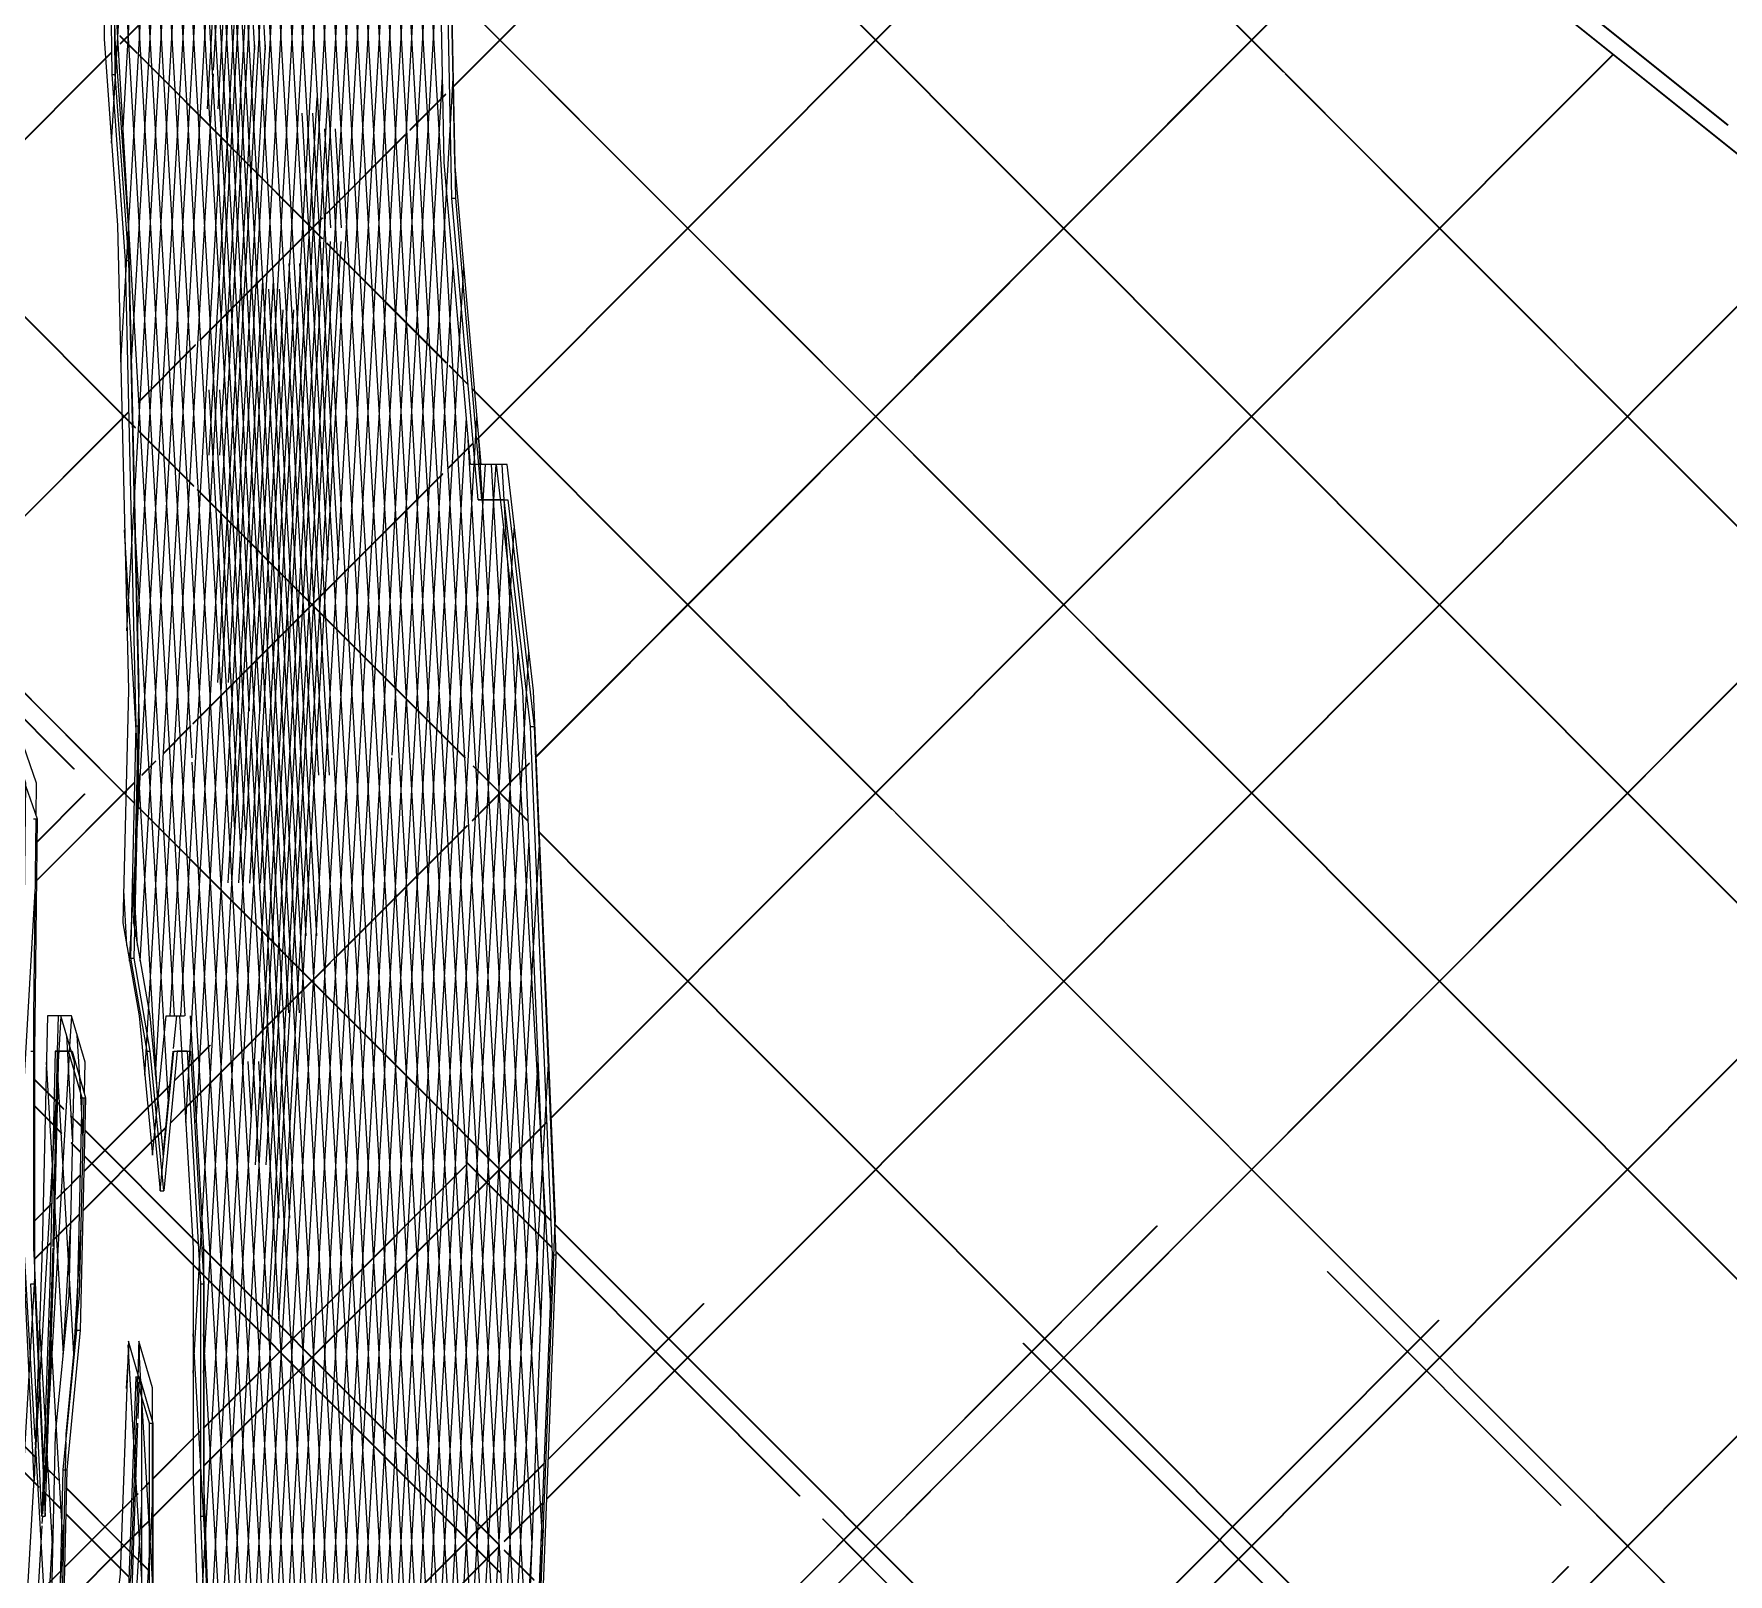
# Model space of a CAD drawing. Header units: millimetres. Extents: x -12186 to 152825, y -4386 to 9463.
# Drawn here: x 59451.7 to 59804.6, y 3471.9 to 3792.8 of the extents above; entities that cross this region are included whole.
import ezdxf

# ---------------------------------------------------------------- set-up
doc = ezdxf.new("R2010")
doc.units = ezdxf.units.MM
doc.layers.add('G-IMPT', color=8, linetype='Continuous', lineweight=5)
doc.layers.add('L-PLNT', color=71, linetype='Continuous', lineweight=5)

# ---------------------------------------------------------------- blocks, each defined once
blk = doc.blocks.new('SVA_Shades of Green Tree - Australian_Tree_based_on_Leopard_Tree_2901-V312-Section B-B')
at = {"layer": 'G-IMPT'}
for p, q in [((12015.06, 3649.83), (11967.83, 4465.53)), ((12017.28, 3649.83), (11970.04, 4465.53)), ((12010.92, 3643.01), (11963.5, 4461.86)), ((12013.13, 3643.01), (11965.71, 4461.86)), ((12006.77, 3636.2), (11960.68, 4432.08)), ((12002.62, 3629.38), (11957.86, 4402.31)), ((12004.84, 3629.38), (11960.08, 4402.31)), ((12001.91, 3563.27), (11955.04, 4372.53)), ((12004.12, 3563.27), (11957.26, 4372.53)), ((12000.68, 3506.01), (11952.39, 4339.86)), ((12002.9, 3506.01), (11954.61, 4339.86)), ((11997.88, 3476.03), (11949.74, 4307.19)), ((12002.48, 3651.75), (11967.85, 4249.78)), ((11976.92, 3668.42), (12005.76, 4166.38)), ((11979.13, 3668.42), (12007.73, 4162.13)), ((12008.98, 3636.2), (11979.76, 4140.78)), ((12030.33, 3621.43), (12000.25, 4140.84)), ((12032.55, 3621.43), (12002.5, 4140.24)), ((11989.16, 3566.03), (12021.1, 4117.58)), ((11991.37, 3566.03), (12023.31, 4117.58)), ((11977.48, 3599.62), (12006.56, 4101.87)), ((11979.69, 3599.62), (12008.55, 4098.01)), ((11973.72, 3770.06), (11992.49, 4094.1)), ((11975.97, 3770.68), (11994.58, 4091.95)), ((12031.37, 3681.91), (12007.62, 4092.02)), ((12047.58, 3558.97), (12016.63, 4093.27)), ((12049.79, 3558.97), (12018.85, 4093.27)), ((11980.65, 3575.89), (12010.44, 4090.38)), ((12023.36, 3663.46), (11998.75, 4088.43)), ((12025.57, 3663.46), (12000.96, 4088.43)), ((12033.59, 3681.91), (12010.27, 4084.63)), ((11990.68, 3513.82), (12023.32, 4077.48)), ((11992.89, 3513.82), (12025.53, 4077.48)), ((11990.48, 3641.96), (11965.72, 4069.52)), ((12004.7, 3651.75), (11980.51, 4069.52)), ((12010.67, 3588.87), (11982.7, 4071.75)), ((12012.88, 3588.87), (11984.92, 4071.75)), ((11975.62, 3724.43), (11995.4, 4066.02)), ((11994.98, 3785.23), (12011.4, 4068.78)), ((12019.21, 3656.65), (11995.53, 4065.58)), ((11977.84, 3724.56), (11997.28, 4060.2)), ((11985.9, 3588.26), (12012.96, 4055.53)), ((12021.43, 3656.65), (11998.34, 4055.3)), ((12043.6, 3549.17), (12014.2, 4056.96)), ((12045.82, 3549.17), (12016.66, 4052.59)), ((11988.12, 3588.26), (12014.62, 4045.94)), ((11991.89, 3456.39), (12024.83, 4025.2)), ((11996.6, 3499.47), (12027.05, 4025.2)), ((12006.85, 3636.34), (12026.82, 3981.03)), ((12009.07, 3636.34), (12029.03, 3981.03)), ((12044.88, 3781.73), (12228.01, 3965.16)), ((12044.88, 3781.86), (12227.88, 3965.16)), ((12003.59, 3789.47), (11993.7, 3960.35)), ((12005.81, 3789.47), (11995.91, 3960.35)), ((12011.87, 3644.59), (12028.92, 3939)), ((12016.89, 3652.84), (12033.47, 3939)), ((12019.11, 3652.84), (12035.68, 3939)), ((12051.55, 3568.77), (12030.11, 3939)), ((12053.77, 3568.77), (12032.33, 3939)), ((12014.09, 3644.59), (12031.09, 3938.17)), ((12298.72, 3703.94), (12064.4, 3938.66)), ((12217.87, 3784.8), (12064.4, 3938.54)), ((11993.7, 3777.2), (12000.85, 3900.68)), ((11995.92, 3777.2), (12003.07, 3900.68)), ((12021.91, 3661.09), (12035.71, 3899.26)), ((11986.84, 3588.26), (11969.66, 3884.9)), ((11989.05, 3588.26), (11972, 3882.68)), ((12024.13, 3661.09), (12037.13, 3885.63)), ((11994.07, 3705.04), (12004.27, 3881.16)), ((11996.28, 3705.04), (12006.48, 3881.16)), ((12024.03, 3619.25), (12038.79, 3874.08)), ((12026.25, 3619.25), (12040.71, 3869.04)), ((12049.7, 3708.26), (12208.99, 3867.82)), ((12049.71, 3708.14), (12209.12, 3867.82)), ((12045.21, 3766.01), (12043.53, 3852.97)), ((11973.81, 3840.14), (11974.37, 3791.7)), ((12032.13, 3680.61), (12041.51, 3842.69)), ((12034.34, 3680.61), (12043.71, 3842.37)), ((12061.99, 3642.14), (12243.8, 3824.25)), ((12062, 3642.02), (12243.93, 3824.25)), ((12197.93, 3648.05), (12044.49, 3801.74)), ((12197.8, 3648.05), (12044.5, 3801.61)), ((11975.51, 3790.8), (11979.24, 3794.53)), ((11975.51, 3790.67), (11979.24, 3794.4)), ((11974.37, 3791.7), (11977.18, 3752.95)), ((11979.06, 3788.85), (11975.47, 3792.46)), ((11979.06, 3788.73), (11975.47, 3792.32)), ((11942.59, 3757.82), (11973.69, 3788.98)), ((11942.6, 3757.7), (11973.7, 3788.85)), ((12017.71, 3750.14), (11979.24, 3788.68)), ((12017.58, 3750.14), (11979.24, 3788.55)), ((11995.87, 3657.68), (12003.56, 3790.5)), ((11998.08, 3657.68), (12005.77, 3790.5)), ((12126.84, 3628.67), (12286.44, 3788.54)), ((12126.97, 3628.67), (12286.57, 3788.54)), ((11982.86, 3575.89), (11994.94, 3784.48)), ((12036.19, 3672.25), (12042.65, 3783.88)), ((12038.4, 3672.25), (12044.85, 3783.56)), ((12298.59, 3703.94), (12218.2, 3784.48)), ((12035.86, 3772.83), (12043.33, 3780.31)), ((12035.86, 3772.7), (12043.34, 3780.19)), ((12003.67, 3557.2), (12016.55, 3779.49)), ((12005.89, 3557.2), (12018.76, 3779.49)), ((12018.83, 3683.16), (12013.44, 3776.3)), ((12021.05, 3683.16), (12015.65, 3776.3)), ((12019.37, 3752.37), (12018.17, 3773.02)), ((12021.58, 3752.37), (12020.38, 3773.02)), ((12018.48, 3755.41), (12034.9, 3771.86)), ((12018.48, 3755.29), (12034.9, 3771.73)), ((11977.18, 3752.95), (11979.42, 3656.08)), ((11992.09, 3728.85), (12017.71, 3754.51)), ((11992.09, 3728.98), (12017.58, 3754.51)), ((12006.36, 3525.12), (12019.35, 3749.53)), ((12008.57, 3525.12), (12021.57, 3749.53)), ((12043.46, 3724.35), (12018.56, 3749.29)), ((12043.45, 3724.23), (12018.56, 3749.16)), ((12016.89, 3638.35), (12010.71, 3744.94)), ((12019.1, 3638.35), (12012.93, 3744.94)), ((12056.52, 3401.25), (12401.44, 3746.75)), ((11977.33, 3712.16), (11947.31, 3742.24)), ((11977.33, 3712.03), (11947.32, 3742.09)), ((11997.99, 3615.97), (12005.25, 3741.36)), ((12000.21, 3615.97), (12007.47, 3741.36)), ((12037.62, 3618.6), (12044.89, 3744.17)), ((12046.9, 3740.55), (12047.11, 3744.17)), ((12056.52, 3401.38), (12397.3, 3742.72)), ((12014.28, 3604.9), (12006.48, 3739.6)), ((12016.49, 3604.9), (12008.69, 3739.6)), ((12039.83, 3618.6), (12046.9, 3740.55)), ((12002.53, 3615.91), (12009.45, 3735.33)), ((12004.74, 3615.91), (12011.66, 3735.33)), ((11979.24, 3716.1), (11991.17, 3728.06)), ((11979.24, 3715.97), (11991.17, 3727.93)), ((12047.96, 3719.84), (12044.03, 3723.78)), ((12047.97, 3719.7), (12044.03, 3723.65)), ((11999.38, 3626.99), (11994.07, 3718.67)), ((12001.59, 3626.99), (11996.28, 3718.67)), ((12136.41, 3631.25), (12048.77, 3719.03)), ((12136.28, 3631.25), (12048.78, 3718.89)), ((11949.08, 3685.9), (11977.28, 3714.15)), ((11949.08, 3685.77), (11977.29, 3714.02)), ((11978.69, 3710.8), (11977.33, 3712.16)), ((11978.7, 3710.67), (11977.33, 3712.03)), ((11990.83, 3698.64), (11979.33, 3710.16)), ((11990.83, 3698.51), (11979.34, 3710.02)), ((12039.05, 3564.94), (12047.62, 3712.81)), ((12049.62, 3709.19), (12049.83, 3712.81)), ((12041.27, 3564.94), (12049.62, 3709.19)), ((12043.69, 3702.24), (12049.02, 3707.58)), ((12043.69, 3702.1), (12049.03, 3707.46)), ((12052.5, 3630.82), (12048.02, 3708.22)), ((12050.96, 3695.71), (12050.23, 3708.22)), ((12051.29, 3697.8), (12051.6, 3703.1)), ((12063.15, 3525.24), (12052.85, 3703.1)), ((12053.51, 3697.8), (12053.81, 3703.1)), ((12055.5, 3695.71), (12055.07, 3703.1)), ((12397.32, 3605.05), (12298.59, 3703.94)), ((12397.45, 3605.05), (12298.72, 3703.94)), ((12017.58, 3676.08), (12042.69, 3701.24)), ((12017.71, 3676.08), (12042.69, 3701.1)), ((12017.71, 3671.72), (11991.54, 3697.93)), ((12017.58, 3671.72), (11991.54, 3697.8)), ((12042.53, 3546.53), (12051.29, 3697.8)), ((12044.74, 3546.53), (12053.38, 3695.71)), ((12054.71, 3630.82), (12050.96, 3695.71)), ((12053.38, 3695.71), (12053.51, 3697.8)), ((12065.37, 3525.24), (12055.5, 3695.71)), ((12108.77, 3375.28), (12430.65, 3697.7)), ((12108.9, 3375.28), (12430.77, 3697.7)), ((11983.33, 3570.34), (11976.43, 3689.51)), ((11985.55, 3570.34), (11978.65, 3689.51)), ((12052.37, 3638), (12055.4, 3690.38)), ((12057.37, 3686.13), (12057.62, 3690.38)), ((12054.58, 3638), (12057.37, 3686.13)), ((12053.59, 3298.27), (12031.37, 3681.91)), ((12055.8, 3298.27), (12033.59, 3681.91)), ((12030.63, 3654.76), (12032.13, 3680.61)), ((12032.85, 3654.76), (12034.34, 3680.61)), ((11990.67, 3649), (12017.71, 3676.08)), ((11990.67, 3649.13), (12017.58, 3676.08)), ((12047.29, 3641.96), (12017.58, 3671.72)), ((12047.42, 3641.96), (12017.71, 3671.72)), ((12029.83, 3562.45), (12036.19, 3672.25)), ((12032.04, 3562.45), (12038.4, 3672.25)), ((12024.03, 3651.81), (12023.36, 3663.46)), ((12026.25, 3651.81), (12025.57, 3663.46)), ((12053.45, 3578.2), (12058.43, 3664.24)), ((12060.4, 3659.99), (12060.65, 3664.24)), ((11978.43, 3632.63), (11948.67, 3662.44)), ((11978.43, 3632.51), (11948.67, 3662.31)), ((11987.8, 3072.1), (12021.91, 3661.09)), ((11990.02, 3072.1), (12024.13, 3661.09)), ((12055.66, 3578.2), (12060.4, 3659.99)), ((11965.96, 3639.65), (11948.67, 3656.96)), ((11965.83, 3639.65), (11948.67, 3656.84)), ((12024.03, 3573.38), (12019.21, 3656.65)), ((12026.25, 3573.38), (12021.43, 3656.65)), ((11979.42, 3656.08), (11978.3, 3607.64)), ((12024.03, 3540.82), (12030.63, 3654.76)), ((12032.14, 3642.54), (12032.85, 3654.76)), ((11983.26, 3072.1), (12016.89, 3652.84)), ((11985.48, 3072.1), (12019.11, 3652.84)), ((12035.18, 3302.41), (12015.06, 3649.83)), ((12037.32, 3303.75), (12017.28, 3649.83)), ((12029.83, 3551.75), (12024.03, 3651.81)), ((12032.04, 3551.75), (12026.25, 3651.81)), ((11984.59, 3643.04), (11990.25, 3648.71)), ((11984.6, 3642.92), (11990.25, 3648.58)), ((12008.6, 3546.1), (12002.82, 3645.94)), ((12010.82, 3546.1), (12005.03, 3645.94)), ((12313.81, 3531.84), (12197.8, 3648.05)), ((12313.94, 3531.84), (12197.93, 3648.05)), ((11979.23, 3080.84), (12011.87, 3644.59)), ((11981.44, 3080.84), (12014.09, 3644.59)), ((12032.7, 3266.77), (12010.92, 3643.01)), ((12034.87, 3267.6), (12013.13, 3643.01)), ((11979.99, 3638.43), (11982.95, 3641.39)), ((11980, 3638.31), (11982.95, 3641.27)), ((12000.09, 3476.03), (11990.53, 3641.1)), ((12026.25, 3540.82), (12032.1, 3641.96)), ((12048.82, 3628.95), (12060.8, 3640.95)), ((12048.82, 3628.81), (12060.8, 3640.82)), ((12060.5, 3628.85), (12049.03, 3640.34)), ((12060.5, 3628.73), (12049.03, 3640.22)), ((11958.06, 3616.46), (11978.53, 3636.97)), ((11958.06, 3616.33), (11978.53, 3636.83)), ((12001.91, 3550.94), (12006.85, 3636.34)), ((12004.12, 3550.94), (12009.07, 3636.34)), ((12025.67, 3309.85), (12006.77, 3636.2)), ((12027.88, 3309.85), (12008.98, 3636.2)), ((12047.83, 3559.59), (12052.37, 3638)), ((12050.04, 3559.59), (12054.58, 3638)), ((11958.15, 3624.37), (11968.23, 3634.46)), ((11958.15, 3624.5), (11968.1, 3634.46)), ((11989.93, 3621.11), (11979.36, 3631.7)), ((11957.53, 3588.26), (11958.01, 3629.31)), ((11989.93, 3620.99), (11979.37, 3631.57)), ((12022.45, 3287.01), (12002.62, 3629.38)), ((12024.58, 3288.46), (12004.84, 3629.38)), ((12061.34, 3478.19), (12052.5, 3630.82)), ((12063.55, 3478.19), (12054.71, 3630.82)), ((12065.11, 3566.71), (12126.97, 3628.67)), ((12065.11, 3566.83), (12126.84, 3628.67)), ((12276.55, 3490.87), (12136.41, 3631.25)), ((12276.42, 3490.87), (12137.01, 3630.51)), ((12019.2, 3599.27), (12047.86, 3627.98)), ((12020.49, 3600.44), (12047.85, 3627.85)), ((12041.94, 3301.09), (12060.69, 3624.74)), ((12074.88, 3614.45), (12062.63, 3626.72)), ((12074.75, 3614.45), (12062.64, 3626.58)), ((12062.79, 3622.85), (12062.9, 3624.74)), ((12052.02, 3247.03), (12030.33, 3621.43)), ((12054.23, 3247.03), (12032.55, 3621.43)), ((12044.16, 3301.09), (12062.79, 3622.85)), ((12054.52, 3242.38), (12433.06, 3621.56)), ((12054.52, 3242.52), (12432.93, 3621.56)), ((12065.25, 3545.67), (11990.17, 3620.87)), ((12065.25, 3545.54), (11990.17, 3620.74)), ((11992.35, 3072.1), (12024.03, 3619.25)), ((11994.56, 3072.1), (12026.25, 3619.25)), ((12001.25, 2990.61), (12037.62, 3618.6)), ((12003.47, 2990.61), (12039.83, 3618.6)), ((11930.29, 3138.61), (11957.83, 3614.3)), ((11976.9, 3602.92), (11976.24, 3614.39)), ((11979.12, 3602.92), (11978.45, 3614.39)), ((12239.49, 3449.44), (12074.75, 3614.45)), ((12239.61, 3449.44), (12074.88, 3614.45)), ((11957.82, 3500.15), (11951.51, 3609.12)), ((11978.3, 3607.64), (11981.67, 3588.26)), ((11990.09, 3569.99), (12019.33, 3599.27)), ((11990.09, 3570.12), (12019.2, 3599.27)), ((11946.71, 3303.54), (11963.19, 3588.2)), ((11957.53, 3539.82), (11957.53, 3588.26)), ((11964.98, 3580.87), (11965.41, 3588.2)), ((11981.67, 3588.26), (11984.47, 3559.2)), ((11986.62, 3581.46), (11987.28, 3588.26)), ((11987.28, 3588.26), (11988.88, 3588.26)), ((11990.08, 3588.26), (11992.89, 3539.82)), ((11965.61, 3562.63), (11964.37, 3584.15)), ((11967.09, 3575.42), (11966.58, 3584.15)), ((11959.66, 3489.02), (11964.95, 3580.26)), ((11962.41, 3580.87), (11961.47, 3540.17)), ((11984.47, 3559.2), (11986.56, 3580.87)), ((11989.65, 3577.62), (11994.19, 3582.16)), ((11989.66, 3577.5), (11994.31, 3582.16)), ((12054.34, 3436.77), (12062.58, 3579)), ((12064.68, 3577.11), (12064.79, 3579)), ((11963.67, 3517.79), (11960.14, 3578.61)), ((11965.88, 3517.79), (11962.36, 3578.61)), ((11967.83, 3562.63), (11967.09, 3575.42)), ((11986.79, 3574.63), (11989.66, 3577.5)), ((11986.81, 3574.77), (11989.65, 3577.62)), ((12002.84, 3567.1), (12002.17, 3578.72)), ((12005.06, 3567.1), (12004.39, 3578.72)), ((12053.13, 3572.66), (12053.45, 3578.2)), ((12055.34, 3572.66), (12055.66, 3578.2)), ((12056.56, 3436.77), (12064.68, 3577.11)), ((11961.73, 3570.93), (11957.65, 3575.02)), ((11961.73, 3570.8), (11957.65, 3574.89)), ((11982.09, 3570.04), (11985.99, 3573.95)), ((11982.1, 3569.93), (11985.98, 3573.81)), ((12028.23, 3500.92), (12024.03, 3573.38)), ((12030.44, 3500.92), (12026.25, 3573.38)), ((12037.91, 3309.94), (12053.13, 3572.66)), ((12040.13, 3309.94), (12055.34, 3572.66)), ((11961.61, 3565.58), (11957.65, 3569.54)), ((11961.61, 3565.45), (11957.65, 3569.41)), ((11963.8, 3568.86), (11961.73, 3570.93)), ((11963.79, 3568.74), (11961.73, 3570.8)), ((11967.07, 3530.14), (11968.02, 3571.18)), ((11967.96, 3555.89), (11982.09, 3570.04)), ((11967.96, 3555.76), (11982.1, 3569.93)), ((11985.94, 3565.84), (11990.09, 3569.99)), ((11985.96, 3565.98), (11990.09, 3570.12)), ((12058.59, 3447.24), (12051.55, 3568.77)), ((12060.8, 3447.24), (12053.77, 3568.77)), ((11963.38, 3563.8), (11961.61, 3565.58)), ((11963.37, 3563.68), (11961.61, 3565.45)), ((11967.44, 3565.22), (11965.16, 3567.5)), ((11967.43, 3565.09), (11965.16, 3567.37)), ((11982.79, 3562.81), (11985.14, 3565.16)), ((11982.8, 3562.69), (11985.13, 3565.02)), ((11992.93, 3494.41), (12064.4, 3566)), ((11997.83, 3499.44), (12064.4, 3566.12)), ((12023.59, 3297.89), (12039.05, 3564.94)), ((12025.8, 3297.89), (12041.27, 3564.94)), ((11967.31, 3559.86), (11965.32, 3561.86)), ((11967.31, 3559.73), (11965.32, 3561.72)), ((11967.77, 3547.76), (11982.79, 3562.81)), ((11967.77, 3547.63), (11982.8, 3562.69)), ((11991.78, 3540.83), (11968.16, 3564.49)), ((11991.79, 3540.69), (11968.16, 3564.37)), ((12019.97, 3251.36), (12001.91, 3563.27)), ((12022.14, 3252.2), (12004.12, 3563.27)), ((12026.26, 3500.92), (12029.83, 3562.45)), ((12028.48, 3500.92), (12032.04, 3562.45)), ((11992.37, 3534.76), (11968.03, 3559.14)), ((11992.37, 3534.64), (11968.03, 3559.01)), ((12029.88, 3249.72), (12047.83, 3559.59)), ((12032.1, 3249.72), (12050.04, 3559.59)), ((12065.48, 3539.95), (12047.5, 3557.96)), ((12065.49, 3539.82), (12047.5, 3557.84)), ((12054.61, 3437.44), (12047.58, 3558.97)), ((12056.83, 3437.44), (12049.79, 3558.97)), ((11962.27, 3550.06), (11967.2, 3555)), ((11965.56, 3553.49), (11967.2, 3555.13)), ((11992.79, 3502.34), (12047.49, 3557.12)), ((11992.8, 3502.21), (12047.48, 3556.99)), ((11962.28, 3550.2), (11964.4, 3552.33)), ((11997.08, 3467.47), (12001.91, 3550.94)), ((11999.29, 3467.47), (12004.12, 3550.94)), ((12047.47, 3247.03), (12029.83, 3551.75)), ((12049.69, 3247.03), (12032.04, 3551.75)), ((11957.65, 3545.56), (11961.23, 3549.15)), ((11957.65, 3545.43), (11961.22, 3549.01)), ((11961.58, 3541.56), (11967.01, 3547)), ((12054.68, 3357.87), (12043.6, 3549.17)), ((12056.89, 3357.87), (12045.82, 3549.17)), ((11961.57, 3541.42), (11967.01, 3546.87)), ((11963.64, 3517.51), (11965.18, 3544.19)), ((11965.85, 3517.51), (11967.4, 3544.19)), ((12028.75, 3308.53), (12042.53, 3546.53)), ((12030.96, 3308.53), (12044.74, 3546.53)), ((12056.45, 3409.11), (12191.58, 3544.47)), ((12056.45, 3409.24), (12191.45, 3544.47)), ((12062.52, 3451.48), (12066.07, 3543.49)), ((12199.11, 3411.58), (12066.02, 3544.9)), ((12198.99, 3411.58), (12066.02, 3544.76)), ((11957.65, 3537.62), (11961.04, 3541.02)), ((11957.65, 3537.49), (11961.04, 3540.89)), ((12032.35, 3500.19), (11992.6, 3540.01)), ((11995.6, 3049.93), (12024.03, 3540.82)), ((11997.82, 3049.93), (12026.25, 3540.82)), ((11957.65, 3537.27), (11957.53, 3539.82)), ((11959.57, 3495.86), (11957.65, 3537.27)), ((11961.46, 3539.82), (11959.78, 3491.38)), ((12032.35, 3500.06), (11992.6, 3539.88)), ((11992.89, 3539.82), (11992.89, 3491.38)), ((12117.16, 3488.19), (12066.25, 3539.18)), ((12117.03, 3488.19), (12066.26, 3539.05)), ((11958.17, 3495.94), (11918.52, 3535.66)), ((11958.16, 3496.08), (11918.65, 3535.66)), ((11957.63, 3532.43), (11957.77, 3534.73)), ((12054.62, 3472.4), (11992.37, 3534.76)), ((12054.62, 3472.27), (11992.37, 3534.64)), ((12275.59, 3486.22), (12226.92, 3534.98)), ((12275.72, 3486.22), (12227.04, 3534.98)), ((11958.66, 3489.97), (11918.52, 3530.18)), ((11958.65, 3490.11), (11918.65, 3530.18)), ((11929.38, 3044.6), (11957.63, 3532.43)), ((11966.48, 3524.02), (11967.07, 3530.14)), ((12064.63, 3495.74), (12097.13, 3528.29)), ((12064.64, 3495.88), (12097, 3528.29)), ((11961.49, 3476.91), (11958.72, 3524.75)), ((11963.71, 3476.91), (11960.94, 3524.75)), ((11964.27, 3501.07), (11966.43, 3523.49)), ((12057.09, 3331.33), (12250.25, 3524.81)), ((12057.1, 3331.47), (12250.12, 3524.81)), ((11976.86, 3510.57), (11977.4, 3519.79)), ((11980.01, 3470.82), (11977.18, 3519.71)), ((11979.24, 3513.31), (11979.61, 3519.79)), ((11979.84, 3512.01), (11979.39, 3519.71)), ((11995.07, 3446.06), (11990.68, 3521.96)), ((11997.29, 3446.06), (11992.89, 3521.96)), ((12281.46, 3401.92), (12163.55, 3520.02)), ((12281.59, 3401.92), (12163.68, 3520.02)), ((11979.12, 3511.93), (11977.74, 3472.01)), ((11979.08, 3510.57), (11979.22, 3513.05)), ((11982.23, 3470.82), (11979.84, 3512.01)), ((12017.49, 3215.72), (12000.68, 3506.01)), ((12019.66, 3216.55), (12002.9, 3506.01)), ((11982.23, 3452.63), (11982.23, 3503.37)), ((11982.34, 3491.87), (11992.27, 3501.81)), ((11982.34, 3491.74), (11992.27, 3501.68)), ((11972.18, 3252.18), (11957.86, 3499.44)), ((11963.14, 3452.63), (11964.23, 3499.44)), ((11964.24, 3499.79), (11964.27, 3501.07)), ((11992.93, 3494.53), (11996.75, 3498.36)), ((11994.11, 3456.39), (11996.6, 3499.44)), ((11998.43, 3020.27), (12026.26, 3500.92)), ((12000.64, 3020.27), (12028.48, 3500.92)), ((12039.29, 3309.94), (12028.23, 3500.92)), ((12041.5, 3309.94), (12030.44, 3500.92)), ((12040.33, 3492.07), (12032.98, 3499.44)), ((12054.51, 3478), (12033.1, 3499.44)), ((11962.63, 3491.48), (11959.52, 3494.58)), ((11962.67, 3491.56), (11959.53, 3494.71)), ((11959.78, 3491.38), (11959.57, 3495.86)), ((11995.74, 3426.86), (12063.87, 3495.11)), ((11995.76, 3426.76), (12063.87, 3494.97)), ((11979.78, 3489.3), (11981.61, 3491.13)), ((11979.79, 3489.18), (11981.61, 3491)), ((11982.34, 3483.93), (11992.27, 3493.87)), ((11982.34, 3483.8), (11992.27, 3493.75)), ((11992.89, 3491.38), (11994.57, 3442.95)), ((12054.51, 3477.87), (12041.24, 3491.16)), ((12621.87, 3144.83), (12276.42, 3490.87)), ((12622, 3144.83), (12276.55, 3490.87)), ((11959.4, 3484.52), (11959.66, 3489.02)), ((11963.45, 3485.3), (11959.66, 3489.1)), ((11963.45, 3485.17), (11959.66, 3488.97)), ((11963.91, 3473.41), (11977.91, 3487.43)), ((11963.91, 3473.28), (11977.9, 3487.3)), ((11977.53, 3476.55), (11964.29, 3489.81)), ((11977.54, 3476.67), (11964.3, 3489.93)), ((11977.9, 3487.3), (11979.24, 3488.63)), ((11977.91, 3487.43), (11979.24, 3488.76)), ((11959.28, 3482.51), (11959.37, 3483.99)), ((11962, 3175.56), (11980.01, 3486.53)), ((11977.35, 3471.38), (11964.17, 3484.58)), ((11977.35, 3471.25), (11964.17, 3484.45)), ((11964.22, 3175.56), (11982.23, 3486.53)), ((12063.55, 3486.84), (12055.52, 3478.8)), ((12063.55, 3486.71), (12055.52, 3478.67)), ((11947.67, 3241.7), (11961.63, 3482.79)), ((11948.92, 3303.54), (11959.26, 3482)), ((11949.88, 3241.7), (11963.84, 3482.79)), ((11977.62, 3479.2), (11979.24, 3480.82)), ((11977.62, 3479.07), (11979.24, 3480.69)), ((11980.1, 3481.68), (11981.61, 3483.19)), ((11980.1, 3481.56), (11981.61, 3483.06)), ((12059.64, 3449.84), (12061.45, 3481.08)), ((12061.87, 3450.16), (12063.66, 3481.08)), ((12285.77, 3319.17), (12121.78, 3483.43)), ((12285.9, 3319.17), (12121.91, 3483.43)), ((11963.72, 3465.15), (11977.62, 3479.07)), ((11963.73, 3465.28), (11977.62, 3479.2)), ((11981.61, 3472.46), (11977.53, 3476.55)), ((11981.61, 3472.59), (11977.54, 3476.67)), ((12054.51, 3477.79), (11993.74, 3416.91)), ((12054.51, 3477.66), (11993.74, 3416.78)), ((12061.78, 3470.71), (12055.52, 3476.98)), ((12061.78, 3470.58), (12055.52, 3476.85)), ((12025, 3007.75), (11997.88, 3476.03)), ((12021.07, 3113.83), (12000.09, 3476.03)), ((12054.76, 3250.56), (12277.31, 3473.49)), ((12054.76, 3250.69), (12277.18, 3473.49)), ((11960.38, 3469.87), (11963.16, 3472.65)), ((11960.39, 3469.75), (11963.16, 3472.52)), ((11977.74, 3472.01), (11977.22, 3467.53))]:
    blk.add_line(p, q, dxfattribs=at)
at = {"layer": 'G-IMPT', "flags": 128}
for points in [[(12008.37, 2869.6), (12013.84, 2948.23), (12019.31, 2979.69), (12025.68, 3011.14), (12024.77, 3105.5), (12019.31, 3121.22), (12017.48, 3215.58), (12022.95, 3294.21), (12028.42, 3325.67), (12030.24, 3231.31), (12035.71, 3309.94), (12041.17, 3309.94), (12046.64, 3247.03), (12052.11, 3247.03), (12054.84, 3341.39), (12053.93, 3435.75), (12060.31, 3451.48), (12063.95, 3545.84), (12059.39, 3655.92), (12053.93, 3703.1), (12048.46, 3703.1), (12042.99, 3766.01), (12041.17, 3860.36)], [(11971.59, 3840.14), (11972.15, 3791.7), (11974.96, 3752.95), (11977.21, 3656.08), (11976.08, 3607.64), (11979.45, 3588.26), (11982.26, 3559.2), (11985.06, 3588.26), (11987.87, 3588.26), (11990.68, 3539.82), (11990.68, 3491.38), (11992.36, 3442.95)], [(11980.01, 3452.63), (11980.01, 3510.76), (11977.21, 3520.45), (11975.52, 3472.01), (11972.15, 3442.95)], [(11960.93, 3452.63), (11962.05, 3501.07), (11964.86, 3530.14), (11965.98, 3578.57), (11963.17, 3588.26), (11960.37, 3588.26), (11959.25, 3539.82), (11957.56, 3491.38), (11955.32, 3539.82), (11955.32, 3588.26), (11955.88, 3636.7), (11952.51, 3646.39), (11949.14, 3607.64), (11946.34, 3627.01), (11946.34, 3675.45), (11947.46, 3723.89), (11944.65, 3752.95), (11941.85, 3743.27), (11939.04, 3782.02), (11936.23, 3820.77)], [(12344.14, 3742.42), (12295.77, 3781.17), (12247.39, 3819.92)], [(12330.08, 3753.69), (12250.43, 3673.89), (12038.04, 3886.64)], [(12329.95, 3753.69), (12250.3, 3673.89), (12038.04, 3886.51)], [(12348.51, 3743.32), (12344.02, 3742.42), (12295.64, 3781.17), (12260.48, 3809.34)], [(12066.07, 3543.49), (12066.16, 3545.84), (12061.61, 3655.92), (12056.14, 3703.1), (12050.68, 3703.1), (12045.21, 3766.01)], [(12355.7, 3568.44), (12250.43, 3673.89), (12064.31, 3487.48)], [(12355.57, 3568.44), (12250.3, 3673.89), (12064.32, 3487.61)], [(11958.01, 3629.87), (11958.09, 3636.7), (11954.72, 3646.39), (11954.08, 3638.99)], [(11968.05, 3572.11), (11968.2, 3578.57), (11965.39, 3588.26), (11962.58, 3588.26), (11962.41, 3580.87)], [(11982.23, 3503.77), (11982.23, 3510.76), (11979.42, 3520.45), (11979.16, 3513.05)]]:
    blk.add_lwpolyline(points, dxfattribs=at)
at = {"layer": 'L-PLNT'}
for p, q in [((12044.59, 3758.61), (12042.77, 3852.97)), ((12043.51, 3852.97), (12045.33, 3758.61)), ((11973.19, 3832.75), (11973.75, 3784.31)), ((11974.49, 3784.31), (11973.93, 3832.75)), ((12310.49, 3773.78), (12262.11, 3812.53)), ((12262.11, 3812.49), (12310.44, 3773.78)), ((11973.75, 3784.31), (11976.56, 3745.56)), ((11973.75, 3784.31), (11974.49, 3784.31)), ((11977.29, 3745.56), (11974.49, 3784.31)), ((12050.06, 3695.71), (12044.59, 3758.61)), ((12044.59, 3758.61), (12045.33, 3758.61)), ((12045.33, 3758.61), (12050.79, 3695.71)), ((11976.56, 3745.56), (11978.8, 3648.68)), ((11976.56, 3745.56), (11977.29, 3745.56)), ((11979.54, 3648.68), (11977.29, 3745.56)), ((12055.52, 3695.71), (12050.06, 3695.71)), ((12050.06, 3695.71), (12050.79, 3695.71)), ((12050.79, 3695.71), (12055.52, 3695.71)), ((12060.99, 3648.53), (12055.52, 3695.71)), ((12055.52, 3695.71), (12056.26, 3695.71)), ((12056.26, 3695.71), (12061.73, 3648.53)), ((11978.8, 3648.68), (11977.68, 3600.24)), ((11978.8, 3648.68), (11979.54, 3648.68)), ((11979.24, 3635.61), (11979.54, 3648.68)), ((12065.54, 3538.44), (12060.99, 3648.53)), ((12060.99, 3648.53), (12061.73, 3648.53)), ((12061.73, 3648.53), (12066.28, 3538.44)), ((11954.84, 3638.99), (11958.21, 3629.31)), ((11978.42, 3600.24), (11979.23, 3635.57)), ((11957.47, 3629.31), (11958.21, 3629.31)), ((11958.21, 3629.31), (11957.65, 3580.87)), ((11977.68, 3600.24), (11981.05, 3580.87)), ((11977.68, 3600.24), (11978.42, 3600.24)), ((11981.78, 3580.87), (11978.42, 3600.24)), ((11956.91, 3580.87), (11957.65, 3580.87)), ((11957.65, 3580.87), (11957.65, 3532.43)), ((11961.96, 3580.87), (11960.84, 3532.43)), ((11961.58, 3532.43), (11962.7, 3580.87)), ((11964.77, 3580.87), (11961.96, 3580.87)), ((11961.96, 3580.87), (11962.7, 3580.87)), ((11962.7, 3580.87), (11964.77, 3580.87)), ((11967.58, 3571.18), (11964.77, 3580.87)), ((11964.77, 3580.87), (11965.51, 3580.87)), ((11965.51, 3580.87), (11968.31, 3571.18)), ((11981.05, 3580.87), (11983.85, 3551.8)), ((11981.05, 3580.87), (11981.78, 3580.87)), ((11984.59, 3551.8), (11981.78, 3580.87)), ((11983.85, 3551.8), (11986.66, 3580.87)), ((11987.4, 3580.87), (11984.59, 3551.8)), ((11986.66, 3580.87), (11989.46, 3580.87)), ((11986.66, 3580.87), (11987.4, 3580.87)), ((11989.46, 3580.87), (11987.4, 3580.87)), ((11989.46, 3580.87), (11992.27, 3532.43)), ((11989.46, 3580.87), (11990.2, 3580.87)), ((11993.01, 3532.43), (11990.2, 3580.87)), ((11966.45, 3522.74), (11967.58, 3571.18)), ((11968.31, 3571.18), (11967.19, 3522.74)), ((11967.58, 3571.18), (11968.31, 3571.18)), ((11983.85, 3551.8), (11984.59, 3551.8)), ((12061.9, 3444.08), (12065.54, 3538.44)), ((12066.28, 3538.44), (12062.64, 3444.08)), ((12065.54, 3538.44), (12066.28, 3538.44)), ((11959.16, 3483.99), (11956.91, 3532.43)), ((11956.91, 3532.43), (11957.65, 3532.43)), ((11957.65, 3532.43), (11959.47, 3493.09)), ((11960.84, 3532.43), (11959.16, 3483.99)), ((11959.89, 3483.99), (11961.58, 3532.43)), ((11960.84, 3532.43), (11961.58, 3532.43)), ((11992.27, 3532.43), (11992.27, 3483.99)), ((11992.27, 3532.43), (11993.01, 3532.43)), ((11993.01, 3483.99), (11993.01, 3532.43)), ((11963.65, 3493.68), (11966.45, 3522.74)), ((11967.19, 3522.74), (11964.38, 3493.68)), ((11966.45, 3522.74), (11967.19, 3522.74)), ((11978.8, 3513.05), (11977.12, 3464.61)), ((11981.61, 3503.37), (11978.8, 3513.05)), ((11978.8, 3513.05), (11979.54, 3513.05)), ((11979.24, 3504.34), (11979.54, 3513.05)), ((11979.54, 3513.05), (11982.34, 3503.37)), ((11977.85, 3464.61), (11979.2, 3503.36)), ((11981.61, 3445.24), (11981.61, 3503.37)), ((11981.61, 3503.37), (11982.34, 3503.37)), ((11982.34, 3503.37), (11982.34, 3447.79)), ((11959.47, 3493.09), (11959.89, 3483.99)), ((11962.52, 3445.24), (11963.65, 3493.68)), ((11964.38, 3493.68), (11963.26, 3445.24)), ((11963.65, 3493.68), (11964.38, 3493.68)), ((11959.16, 3483.99), (11959.89, 3483.99)), ((11992.27, 3483.99), (11993.95, 3435.55)), ((11992.27, 3483.99), (11993.01, 3483.99)), ((11994.69, 3435.55), (11993.01, 3483.99))]:
    blk.add_line(p, q, dxfattribs=at)

msp = doc.modelspace()

# ---------------------------------------------------------------- block references
at = {"layer": 'L-PLNT'}
msp.add_blockref('SVA_Shades of Green Tree - Australian_Tree_based_on_Leopard_Tree_2901-V312-Section B-B', (47494.18, 0), dxfattribs=at)

doc.saveas('drawing.dxf')
